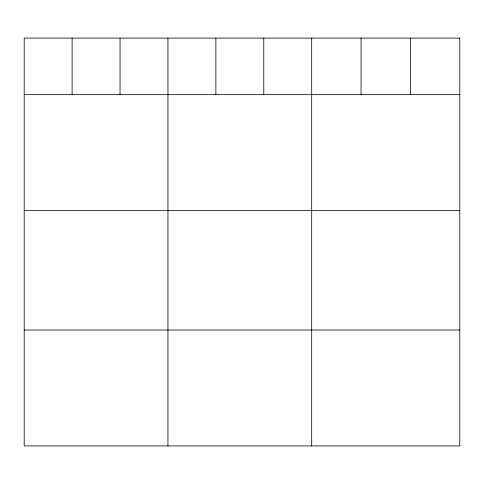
<?xml version="1.0" encoding="UTF-8"?>
<svg xmlns="http://www.w3.org/2000/svg" width="484" height="484" viewBox="0 0 484 484"><rect width="100%" height="100%" fill="white"/><g stroke="black" fill="none" stroke-linecap="round" stroke-linejoin="round"><path stroke-width="0.73" d="M24.2 94.658L459.8 94.658M24.2 210.57L459.8 210.57M24.2 329.997L459.8 329.997M410.432 38.091L410.432 94.658M361.064 38.091L361.064 94.658M311.696 38.091L311.696 445.909M263.78 38.091L263.78 94.658M215.864 38.091L215.864 94.658M167.948 38.091L167.948 445.909M120.032 38.091L120.032 94.658M72.116 38.091L72.116 94.658M459.8 38.091L24.2 38.091L24.2 445.909L459.8 445.909L459.8 38.091"/></g></svg>
